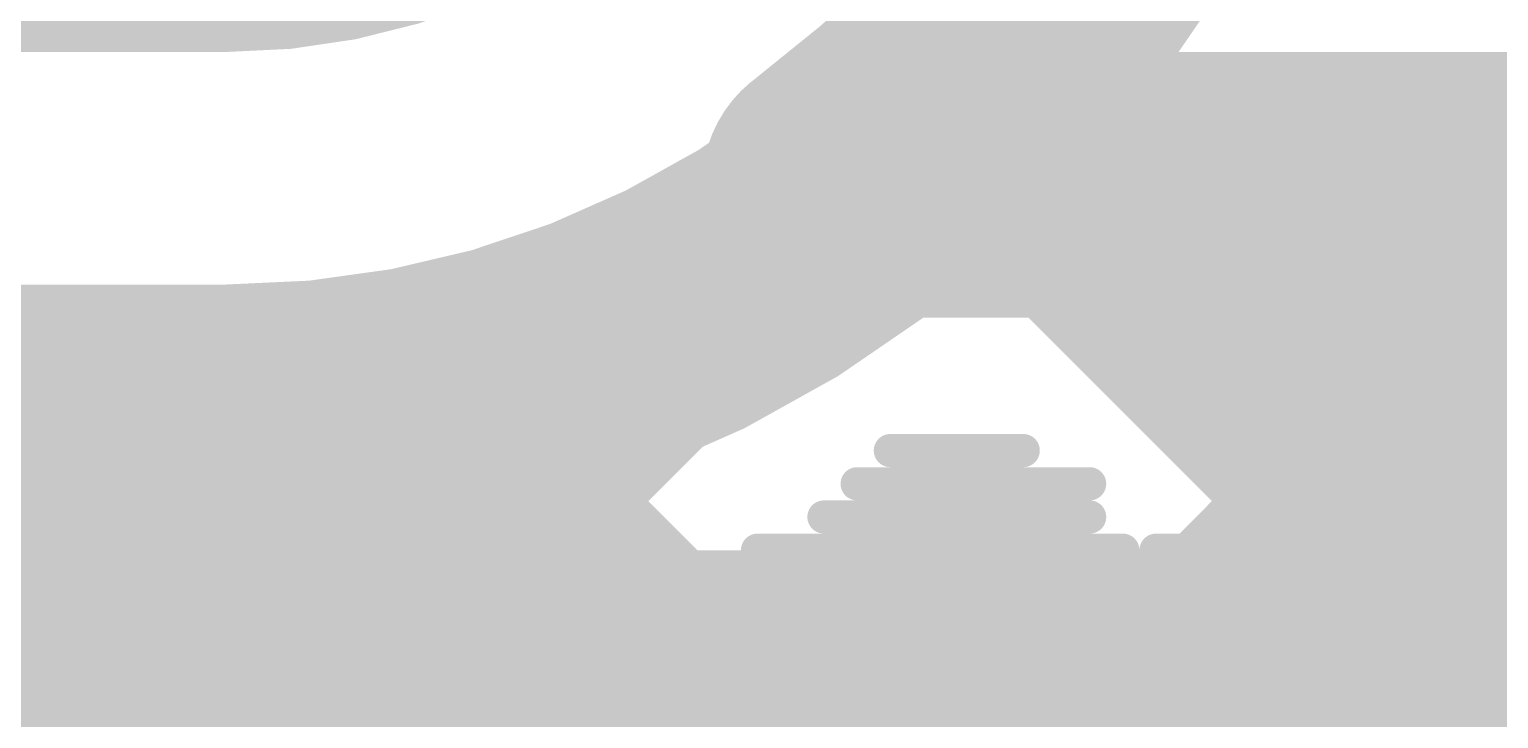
# Model space of a CAD drawing. Header units: millimetres. Extents: x 3.06 to 5.82, y 1.29 to 3.84.
# Drawn here: x 4.56907 to 4.61332, y 1.83193 to 1.85268 of the extents above; entities that cross this region are included whole.
import ezdxf

# ---------------------------------------------------------------- set-up
doc = ezdxf.new("R2010")
doc.units = ezdxf.units.MM
doc.header["$MEASUREMENT"] = 0
for name, color, linetype in [('BottomLayer', 5, 'Continuous'), ('BottomOverlay', 54, 'Continuous'), ('TopLayer', 1, 'Continuous')]:
    doc.layers.add(name, color=color, linetype=linetype)

msp = doc.modelspace()

# ---------------------------------------------------------------- linework, layer by layer
at = {"layer": 'BottomLayer'}
for points, const_width in [([(4.26286, 1.491), (4.728458, 1.956598)], 0.008), ([(4.534, 1.872), (4.575, 1.872)], 0.04), ([(4.597809, 1.851006), (4.957816, 1.491)], 0.008), ([(4.558196, 1.81462), (4.586986, 1.843411)], 0.008), ([(4.565, 1.841), (4.575, 1.841)], 0.008), ([(4.57924, 1.841291), (4.929532, 1.491)], 0.008)]:
    msp.add_lwpolyline(points, dxfattribs=dict(at, const_width=const_width))
for points, const_width in [([(4.565, 1.872, 1), (4.585, 1.872, 1)], 0.02), ([(4.595809, 1.851006, 1), (4.599809, 1.851006, 1)], 0.004), ([(4.584986, 1.843411, 1), (4.588986, 1.843411, 1)], 0.004), ([(4.573, 1.841, 1), (4.577, 1.841, 1)], 0.004), ([(4.573, 1.841, 1), (4.577, 1.841, 1)], 0.004), ([(4.57724, 1.841291, 1), (4.58124, 1.841291, 1)], 0.004)]:
    msp.add_lwpolyline(points, format="xyb", close=True, dxfattribs=dict(at, const_width=const_width))
at = {"layer": 'BottomLayer', "const_width": 0.008}
msp.add_lwpolyline([(4.606, 1.872, -0.414214), (4.575, 1.841)], format="xyb", dxfattribs=at)
at = {"layer": 'BottomOverlay', "const_width": 0.001}
for points in [[(4.595, 1.84), (4.599, 1.84)], [(4.594, 1.839), (4.601, 1.839)], [(4.593, 1.838), (4.601, 1.838)], [(4.591, 1.837), (4.602, 1.837)], [(4.603, 1.837), (4.604, 1.837)], [(4.591, 1.836), (4.603, 1.836)], [(4.606, 1.836), (4.607, 1.836)], [(4.609, 1.836), (4.61, 1.836)], [(4.589, 1.835), (4.605, 1.835)], [(4.608, 1.835), (4.609, 1.835)], [(4.588, 1.834), (4.606, 1.834)], [(4.587, 1.833), (4.607, 1.833)], [(4.608, 1.833), (4.609, 1.833)], [(4.586, 1.832), (4.609, 1.832)]]:
    msp.add_lwpolyline(points, dxfattribs=at)
at = {"layer": 'BottomOverlay', "const_width": 0.0005}
for points in [[(4.59475, 1.84, 1), (4.59525, 1.84, 1)], [(4.59875, 1.84, 1), (4.59925, 1.84, 1)], [(4.59375, 1.839, 1), (4.59425, 1.839, 1)], [(4.60075, 1.839, 1), (4.60125, 1.839, 1)], [(4.59275, 1.838, 1), (4.59325, 1.838, 1)], [(4.60075, 1.838, 1), (4.60125, 1.838, 1)], [(4.59075, 1.837, 1), (4.59125, 1.837, 1)], [(4.60175, 1.837, 1), (4.60225, 1.837, 1)], [(4.60275, 1.837, 1), (4.60325, 1.837, 1)], [(4.60375, 1.837, 1), (4.60425, 1.837, 1)], [(4.59075, 1.836, 1), (4.59125, 1.836, 1)], [(4.60275, 1.836, 1), (4.60325, 1.836, 1)], [(4.60575, 1.836, 1), (4.60625, 1.836, 1)], [(4.60675, 1.836, 1), (4.60725, 1.836, 1)], [(4.60875, 1.836, 1), (4.60925, 1.836, 1)], [(4.60975, 1.836, 1), (4.61025, 1.836, 1)], [(4.58875, 1.835, 1), (4.58925, 1.835, 1)], [(4.60475, 1.835, 1), (4.60525, 1.835, 1)], [(4.60775, 1.835, 1), (4.60825, 1.835, 1)], [(4.60875, 1.835, 1), (4.60925, 1.835, 1)], [(4.58775, 1.834, 1), (4.58825, 1.834, 1)], [(4.60575, 1.834, 1), (4.60625, 1.834, 1)], [(4.58675, 1.833, 1), (4.58725, 1.833, 1)], [(4.60675, 1.833, 1), (4.60725, 1.833, 1)], [(4.60775, 1.833, 1), (4.60825, 1.833, 1)], [(4.60875, 1.833, 1), (4.60925, 1.833, 1)], [(4.58575, 1.832, 1), (4.58625, 1.832, 1)], [(4.60875, 1.832, 1), (4.60925, 1.832, 1)]]:
    msp.add_lwpolyline(points, format="xyb", close=True, dxfattribs=at)
at = {"layer": 'TopLayer', "const_width": 0.008}
msp.add_lwpolyline([(4.606, 1.873, -0.238928), (4.59333, 1.848)], format="xyb", dxfattribs=at)
at = {"layer": 'TopLayer'}
for points, const_width in [([(4.597324, 1.851491), (4.600816, 1.848)], 0.008), ([(4.59333, 1.848), (4.617887, 1.848)], 0.008), ([(4.556398, 1.826), (4.627, 1.826)], 0.022)]:
    msp.add_lwpolyline(points, dxfattribs=dict(at, const_width=const_width))
at = {"layer": 'TopLayer', "const_width": 0.004}
for points in [[(4.595324, 1.851491, 1), (4.599324, 1.851491, 1)], [(4.59133, 1.848, 1), (4.59533, 1.848, 1)], [(4.59133, 1.848, 1), (4.59533, 1.848, 1)], [(4.598816, 1.848, 1), (4.602816, 1.848, 1)]]:
    msp.add_lwpolyline(points, format="xyb", close=True, dxfattribs=at)

doc.saveas('drawing.dxf')
